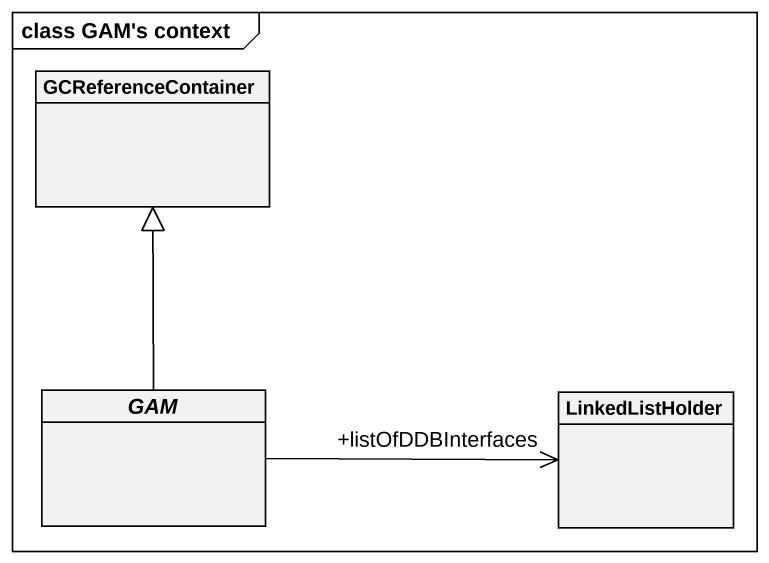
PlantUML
@startuml
mainframe class GAM's context
hide circle
hide empty members
class GCReferenceContainer
abstract class GAM
class LinkedListHolder
GAM -up-|> GCReferenceContainer
GAM -right-> "+listOfDDBInterfaces" LinkedListHolder
@enduml
